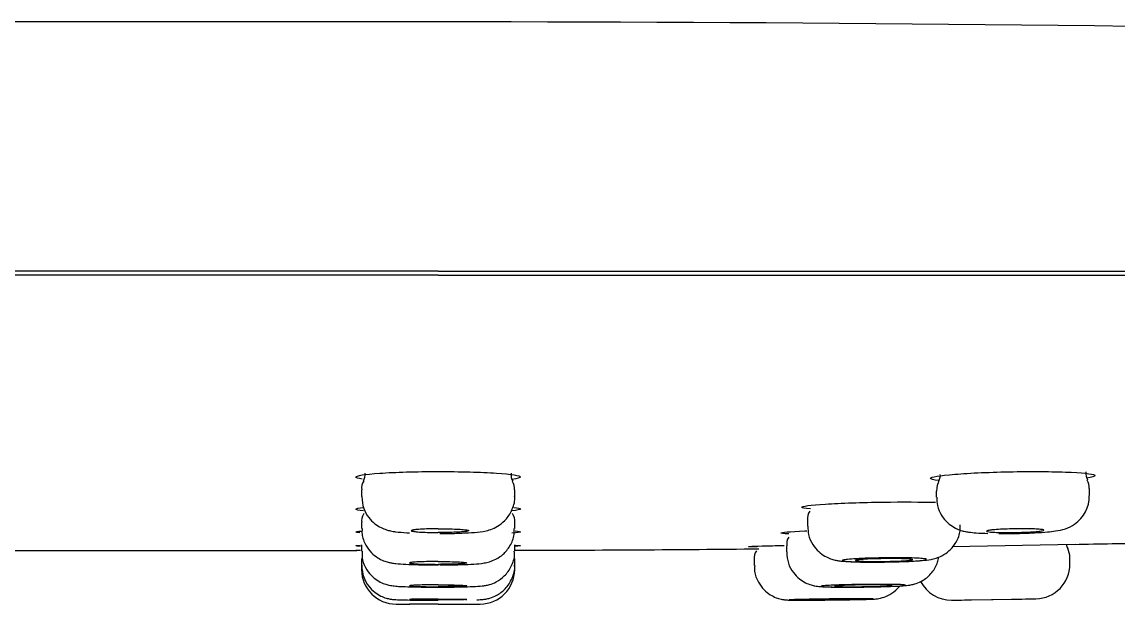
# Model space of a CAD drawing. Header units: millimetres. Extents: x -60 to 7633, y -2614 to 2146.
# Drawn here: x 3618.9 to 3647.53, y -2209.27 to -2194.07 of the extents above; entities that cross this region are included whole.
import ezdxf

# ---------------------------------------------------------------- set-up
doc = ezdxf.new("R2010")
doc.units = ezdxf.units.MM
doc.layers.get('0').update_dxf_attribs({"color": 250})

msp = doc.modelspace()

# ---------------------------------------------------------------- linework, layer by layer
at = {"linetype": 'Continuous'}
for p, q in [((3629.771, -2194.07), (3580.419, -2194.07)), ((3629.771, -2200.581), (3479.771, -2200.581)), ((3629.771, -2200.681), (3479.771, -2200.681)), ((3629.771, -2200.581), (3704.571, -2200.581)), ((3629.771, -2200.681), (3699.771, -2200.681)), ((3627.771, -2206.29), (3627.771, -2206.457)), ((3631.771, -2206.456), (3631.771, -2206.29)), ((3642.782, -2206.324), (3642.782, -2206.475)), ((3646.782, -2206.437), (3646.782, -2206.256)), ((3627.771, -2207.127), (3627.771, -2207.294)), ((3631.771, -2207.293), (3631.771, -2207.127)), ((3639.418, -2207.078), (3639.418, -2207.232)), ((3616.895, -2207.867), (3627.648, -2207.867)), ((3627.771, -2207.725), (3627.771, -2207.891)), ((3631.771, -2207.891), (3631.771, -2207.725)), ((3631.771, -2207.864), (3631.921, -2207.864)), ((3638.869, -2207.75), (3638.869, -2207.904)), ((3643.195, -2207.762), (3646.421, -2207.709)), ((3627.771, -2208.083), (3627.771, -2208.083)), ((3627.771, -2208.083), (3627.771, -2208.25)), ((3631.771, -2208.249), (3631.771, -2208.083)), ((3638.024, -2208.106), (3638.024, -2208.262)), ((3646.271, -2208.231), (3646.271, -2208.05)), ((3627.771, -2208.25), (3627.771, -2208.369)), ((3631.771, -2208.368), (3631.771, -2208.249)), ((3628.685, -2209.269), (3629.03, -2209.269)), ((3629.771, -2209.269), (3630.521, -2209.269)), ((3643.184, -2209.167), (3645.273, -2209.133)), ((3643.521, -2209.162), (3645.021, -2209.137))]:
    msp.add_line(p, q, dxfattribs=at)
for centre, radius, start, end in [((3629.771, -3594.07), 1400, 87.505473, 90.000002), ((3627.56, -2205.896), 0.306, 327.9527, 8.1903), ((3631.982, -2205.898), 0.306, 171.6279, 212.2439), ((3646.986, -2205.863), 0.299, 171.5854, 213.3148), ((3628.064, -2206.236), 0.294, 142.8328, 190.587), ((3631.433, -2206.244), 0.332, 352.225, 32.6156), ((3646.449, -2206.211), 0.328, 352.2325, 33.0391), ((3645.892, -2206.451), 0.886, 304.5085, 0.7051), ((3631.424, -2207.097), 0.349, 354.2127, 33.5448), ((3639.722, -2207.027), 0.304, 143.3917, 190.0488), ((3645.806, -2206.318), 1.044, 274.7293, 304.2287), ((3639.221, -2207.707), 0.346, 148.2067, 187.1326), ((3629.771, -3087.867), 880.003, 90.131772, 90.139984), ((3629.771, -1327.867), 880, 270.139984, 270.545593), ((3638.329, -2208.056), 0.304, 144.1978, 189.8905), ((3646.671, -2207.614), 0.5, 191.6185, 204.2454), ((3645.771, -2208.05), 0.5, 0.0547, 27.3998), ((3629.771, -1327.867), 880, 271.082308, 271.210437), ((3628.671, -2208.369), 0.9, 180.2569, 270.0716), ((3630.871, -2208.368), 0.9, 270.0716, 0), ((3645.371, -2208.231), 0.9, 270.9436, 0.2833), ((3643.171, -2208.267), 0.9, 207.1809, 270.9436), ((3629.771, -3090.668), 881.399, 89.999996, 90.048746), ((3629.771, -1327.869), 881.4, 270.048754, 270.071579), ((3629.771, -1327.869), 881.4, 270.872177, 270.894432), ((3629.771, -1327.869), 881.4, 270.991327, 271.014373)]:
    msp.add_arc(centre, radius, start, end, dxfattribs=at)
for points, knots in [([(3627.786, -2206.007), (3627.679, -2205.99), (3627.621, -2205.972), (3627.62, -2205.916), (3627.848, -2205.879), (3628.649, -2205.825), (3629.202, -2205.809), (3629.771, -2205.809)], [0.3752093, 0.3752093, 0.3752093, 0.3752093, 0.5, 0.5, 0.75, 0.75, 1, 1, 1, 1]), ([(3629.771, -2205.809), (3630.34, -2205.809), (3630.896, -2205.824), (3631.688, -2205.877), (3631.92, -2205.914), (3631.921, -2205.972), (3631.846, -2205.993), (3631.705, -2206.013)], [0, 0, 0, 0, 0.25, 0.25, 0.5, 0.5, 0.6440464, 0.6440464, 0.6440464, 0.6440464]), ([(3642.842, -2206.043), (3642.704, -2206.027), (3642.631, -2206.007), (3642.635, -2205.951), (3642.869, -2205.911), (3643.664, -2205.847), (3644.221, -2205.823), (3645.357, -2205.804), (3645.913, -2205.809), (3646.704, -2205.847), (3646.934, -2205.879), (3646.931, -2205.936), (3646.851, -2205.958), (3646.704, -2205.979)], [0.0535044, 0.0535044, 0.0535044, 0.0535044, 0.125, 0.125, 0.25, 0.25, 0.375, 0.375, 0.5, 0.5, 0.625, 0.625, 0.6985165, 0.6985165, 0.6985165, 0.6985165]), ([(3627.777, -2206.46), (3627.785, -2206.576), (3627.802, -2206.761), (3627.943, -2207.007), (3628.107, -2207.171), (3628.273, -2207.275), (3628.419, -2207.331), (3628.545, -2207.363), (3628.705, -2207.388), (3628.865, -2207.402), (3628.999, -2207.41), (3629.02, -2207.411)], [0, 0, 0, 0, 0.1095851, 0.2038584, 0.2830561, 0.3516671, 0.4095214, 0.460919, 0.5329954, 0.6828664, 0.7107616, 0.7107616, 0.7107616, 0.7107616]), ([(3629.819, -2207.427), (3629.887, -2207.427), (3630.075, -2207.428), (3630.406, -2207.418), (3630.75, -2207.396), (3630.954, -2207.376), (3631.186, -2207.312), (3631.382, -2207.212), (3631.576, -2207.041), (3631.721, -2206.789), (3631.789, -2206.563), (3631.769, -2206.457), (3631.768, -2206.452)], [0, 0, 0, 0, 0.065641, 0.211443, 0.361524, 0.530685, 0.606389, 0.680943, 0.771576, 0.878728, 0.994782, 1, 1, 1, 1]), ([(3642.795, -2206.476), (3642.795, -2206.557), (3642.797, -2206.72), (3642.909, -2206.959), (3643.067, -2207.146), (3643.235, -2207.267), (3643.39, -2207.336), (3643.521, -2207.372), (3643.659, -2207.396), (3643.835, -2207.413), (3644.019, -2207.421), (3644.133, -2207.424)], [0, 0, 0, 0, 0.0534455, 0.1236595, 0.1807957, 0.2300964, 0.2725801, 0.3089923, 0.3495049, 0.4254541, 0.5217019, 0.5217019, 0.5217019, 0.5217019]), ([(3627.825, -2206.836), (3627.693, -2206.822), (3627.621, -2206.807), (3627.621, -2206.775), (3627.698, -2206.759), (3627.843, -2206.744)], [0.3610496, 0.3610496, 0.3610496, 0.3610496, 0.5, 0.5, 0.6461112, 0.6461112, 0.6461112, 0.6461112]), ([(3631.748, -2206.747), (3631.86, -2206.76), (3631.921, -2206.774), (3631.921, -2206.805), (3631.843, -2206.821), (3631.699, -2206.835)], [0.3722609, 0.3722609, 0.3722609, 0.3722609, 0.5, 0.5, 0.6461183, 0.6461183, 0.6461183, 0.6461183]), ([(3639.493, -2206.786), (3639.348, -2206.773), (3639.269, -2206.758), (3639.265, -2206.714), (3639.495, -2206.683), (3640.283, -2206.633), (3640.838, -2206.614), (3641.898, -2206.6), (3642.383, -2206.602), (3642.764, -2206.612)], [0.0521926, 0.0521926, 0.0521926, 0.0521926, 0.125, 0.125, 0.25, 0.25, 0.375, 0.375, 0.4833803, 0.4833803, 0.4833803, 0.4833803]), ([(3627.786, -2207.294), (3627.782, -2207.348), (3627.773, -2207.491), (3627.865, -2207.721), (3628.015, -2207.926), (3628.181, -2208.059), (3628.338, -2208.138), (3628.466, -2208.177), (3628.57, -2208.198), (3628.705, -2208.216), (3628.91, -2208.231), (3629.248, -2208.243), (3629.565, -2208.248), (3629.735, -2208.247), (3629.781, -2208.247)], [0, 0, 0, 0, 0.051428, 0.156783, 0.242119, 0.314877, 0.377015, 0.42723, 0.470169, 0.533424, 0.676697, 0.812979, 0.956011, 1, 1, 1, 1]), ([(3629.771, -2207.303), (3629.687, -2207.303), (3629.603, -2207.305), (3629.526, -2207.307), (3629.449, -2207.309), (3629.377, -2207.312), (3629.315, -2207.316), (3629.253, -2207.32), (3629.2, -2207.324), (3629.16, -2207.329), (3629.12, -2207.334), (3629.092, -2207.34), (3629.079, -2207.345), (3629.066, -2207.351), (3629.067, -2207.356), (3629.082, -2207.362), (3629.097, -2207.367), (3629.127, -2207.373), (3629.168, -2207.377), (3629.21, -2207.382), (3629.265, -2207.387), (3629.329, -2207.39), (3629.392, -2207.394), (3629.466, -2207.397), (3629.544, -2207.399), (3629.616, -2207.401), (3629.694, -2207.402), (3629.771, -2207.402)], [0, 0, 0, 0, 0.111791, 0.111791, 0.111791, 0.223575, 0.223575, 0.223575, 0.335487, 0.335487, 0.335487, 0.447644, 0.447644, 0.447644, 0.560008, 0.560008, 0.560008, 0.672448, 0.672448, 0.672448, 0.784805, 0.784805, 0.784805, 0.896956, 0.896956, 0.896956, 1, 1, 1, 1]), ([(3629.771, -2207.303), (3629.834, -2207.303), (3629.898, -2207.303), (3629.959, -2207.304), (3630.042, -2207.305), (3630.122, -2207.307), (3630.195, -2207.31), (3630.268, -2207.312), (3630.334, -2207.316), (3630.388, -2207.32), (3630.443, -2207.324), (3630.488, -2207.329), (3630.518, -2207.334), (3630.549, -2207.34), (3630.566, -2207.345), (3630.569, -2207.351), (3630.572, -2207.356), (3630.561, -2207.362), (3630.536, -2207.367), (3630.511, -2207.373), (3630.472, -2207.378), (3630.421, -2207.382), (3630.371, -2207.387), (3630.309, -2207.391), (3630.239, -2207.394), (3630.169, -2207.397), (3630.09, -2207.399), (3630.009, -2207.4), (3629.932, -2207.402), (3629.85, -2207.402), (3629.771, -2207.402)], [0, 0, 0, 0, 0.077208, 0.077208, 0.077208, 0.179967, 0.179967, 0.179967, 0.282783, 0.282783, 0.282783, 0.385788, 0.385788, 0.385788, 0.489014, 0.489014, 0.489014, 0.592396, 0.592396, 0.592396, 0.695802, 0.695802, 0.695802, 0.799087, 0.799087, 0.799087, 0.90216, 0.90216, 0.90216, 1, 1, 1, 1]), ([(3629.817, -2208.247), (3629.884, -2208.247), (3630.07, -2208.247), (3630.395, -2208.24), (3630.728, -2208.224), (3630.911, -2208.21), (3631.107, -2208.171), (3631.293, -2208.099), (3631.488, -2207.967), (3631.663, -2207.751), (3631.767, -2207.502), (3631.76, -2207.352), (3631.756, -2207.293)], [0, 0, 0, 0, 0.06467, 0.207592, 0.353887, 0.51349, 0.58231, 0.649947, 0.731193, 0.831363, 0.943544, 1, 1, 1, 1]), ([(3638.931, -2207.439), (3638.792, -2207.432), (3638.718, -2207.423), (3638.72, -2207.396), (3638.953, -2207.376), (3639.368, -2207.358), (3639.386, -2207.358), (3639.404, -2207.357)], [0.0534908, 0.0534908, 0.0534908, 0.0534908, 0.125, 0.125, 0.25, 0.25, 0.2556265, 0.2556265, 0.2556265, 0.2556265]), ([(3639.431, -2207.233), (3639.43, -2207.314), (3639.431, -2207.474), (3639.541, -2207.711), (3639.697, -2207.898), (3639.863, -2208.018), (3640.015, -2208.087), (3640.139, -2208.122), (3640.247, -2208.141), (3640.391, -2208.156), (3640.617, -2208.168), (3640.973, -2208.174), (3641.318, -2208.174), (3641.509, -2208.17), (3641.582, -2208.169)], [0, 0, 0, 0, 0.072262, 0.167226, 0.245206, 0.311917, 0.368567, 0.4145, 0.457547, 0.527751, 0.669343, 0.7983, 0.933344, 1, 1, 1, 1]), ([(3641.93, -2208.16), (3641.998, -2208.157), (3642.171, -2208.15), (3642.427, -2208.132), (3642.593, -2208.115), (3642.772, -2208.075), (3642.948, -2208.005), (3643.14, -2207.872), (3643.314, -2207.654), (3643.415, -2207.406), (3643.407, -2207.258), (3643.403, -2207.203)], [0, 0, 0, 0, 0.0886, 0.264963, 0.42869, 0.505307, 0.580597, 0.679859, 0.801391, 0.936215, 1, 1, 1, 1]), ([(3644.313, -2207.328), (3644.372, -2207.323), (3644.443, -2207.318), (3644.518, -2207.315), (3644.594, -2207.311), (3644.677, -2207.308), (3644.76, -2207.306), (3644.844, -2207.304), (3644.93, -2207.303), (3645.012, -2207.303), (3645.093, -2207.303), (3645.173, -2207.303), (3645.244, -2207.305), (3645.315, -2207.307), (3645.379, -2207.309), (3645.431, -2207.312), (3645.483, -2207.316), (3645.525, -2207.32), (3645.553, -2207.324), (3645.58, -2207.329), (3645.595, -2207.334), (3645.595, -2207.339), (3645.595, -2207.345), (3645.58, -2207.35), (3645.552, -2207.356), (3645.524, -2207.362), (3645.482, -2207.367), (3645.429, -2207.372), (3645.377, -2207.377), (3645.312, -2207.382), (3645.24, -2207.386), (3645.169, -2207.39), (3645.089, -2207.394), (3645.007, -2207.396), (3644.925, -2207.399), (3644.839, -2207.4), (3644.755, -2207.401), (3644.672, -2207.402), (3644.589, -2207.402), (3644.514, -2207.401), (3644.439, -2207.4), (3644.369, -2207.398), (3644.31, -2207.395), (3644.252, -2207.392), (3644.202, -2207.389), (3644.167, -2207.384), (3644.131, -2207.38), (3644.107, -2207.375), (3644.099, -2207.37), (3644.09, -2207.365), (3644.096, -2207.359), (3644.115, -2207.354), (3644.134, -2207.348), (3644.168, -2207.342), (3644.214, -2207.337), (3644.242, -2207.334), (3644.276, -2207.331), (3644.313, -2207.328)], [0, 0, 0, 0, 0.053706, 0.053706, 0.053706, 0.107417, 0.107417, 0.107417, 0.161046, 0.161046, 0.161046, 0.214592, 0.214592, 0.214592, 0.268127, 0.268127, 0.268127, 0.321723, 0.321723, 0.321723, 0.375429, 0.375429, 0.375429, 0.429243, 0.429243, 0.429243, 0.48312, 0.48312, 0.48312, 0.536982, 0.536982, 0.536982, 0.59076, 0.59076, 0.59076, 0.644423, 0.644423, 0.644423, 0.697989, 0.697989, 0.697989, 0.751519, 0.751519, 0.751519, 0.805089, 0.805089, 0.805089, 0.858758, 0.858758, 0.858758, 0.912542, 0.912542, 0.912542, 0.966406, 0.966406, 0.966406, 1, 1, 1, 1]), ([(3644.413, -2207.428), (3644.456, -2207.429), (3644.633, -2207.429), (3644.959, -2207.424), (3645.36, -2207.409), (3645.681, -2207.389), (3645.823, -2207.369), (3645.892, -2207.358)], [0.5956775, 0.5956775, 0.5956775, 0.5956775, 0.6276358, 0.7263515, 0.8247429, 0.9248385, 1, 1, 1, 1]), ([(3627.725, -2207.41), (3627.657, -2207.403), (3627.621, -2207.396), (3627.621, -2207.38), (3627.67, -2207.372), (3627.763, -2207.363)], [0.4014481, 0.4014481, 0.4014481, 0.4014481, 0.5, 0.5, 0.6163468, 0.6163468, 0.6163468, 0.6163468]), ([(3631.781, -2207.361), (3631.872, -2207.369), (3631.921, -2207.378), (3631.921, -2207.397), (3631.843, -2207.408), (3631.697, -2207.418)], [0.3857418, 0.3857418, 0.3857418, 0.3857418, 0.5, 0.5, 0.6467686, 0.6467686, 0.6467686, 0.6467686]), ([(3627.747, -2207.759), (3627.665, -2207.755), (3627.621, -2207.751), (3627.621, -2207.743), (3627.664, -2207.739), (3627.747, -2207.735)], [0.3915704, 0.3915704, 0.3915704, 0.3915704, 0.5, 0.5, 0.609432, 0.609432, 0.609432, 0.609432]), ([(3627.784, -2207.892), (3627.783, -2207.973), (3627.785, -2208.133), (3627.894, -2208.37), (3628.049, -2208.555), (3628.213, -2208.675), (3628.363, -2208.743), (3628.482, -2208.776), (3628.566, -2208.79), (3628.657, -2208.801), (3628.791, -2208.81), (3629.047, -2208.82), (3629.41, -2208.826), (3629.715, -2208.828), (3629.853, -2208.827), (3629.868, -2208.827)], [0, 0, 0, 0, 0.073252, 0.168903, 0.24729, 0.313943, 0.369874, 0.413521, 0.446204, 0.485987, 0.58095, 0.713118, 0.851936, 0.985922, 1, 1, 1, 1]), ([(3629.814, -2208.826), (3629.881, -2208.826), (3630.065, -2208.826), (3630.385, -2208.822), (3630.704, -2208.812), (3630.87, -2208.803), (3631, -2208.786), (3631.129, -2208.759), (3631.311, -2208.688), (3631.523, -2208.535), (3631.695, -2208.289), (3631.779, -2208.046), (3631.763, -2207.919), (3631.76, -2207.889)], [0, 0, 0, 0, 0.063375, 0.202673, 0.344465, 0.494337, 0.545516, 0.589225, 0.657872, 0.75045, 0.859133, 0.971283, 1, 1, 1, 1]), ([(3631.795, -2207.733), (3631.877, -2207.737), (3631.921, -2207.741), (3631.921, -2207.749), (3631.877, -2207.753), (3631.795, -2207.757)], [0.3915703, 0.3915703, 0.3915703, 0.3915703, 0.5, 0.5, 0.6094413, 0.6094413, 0.6094413, 0.6094413]), ([(3638.104, -2207.778), (3637.954, -2207.777), (3637.874, -2207.774), (3637.874, -2207.763), (3638.106, -2207.754), (3638.598, -2207.743), (3638.702, -2207.74), (3638.813, -2207.738)], [0.0507253, 0.0507253, 0.0507253, 0.0507253, 0.125, 0.125, 0.25, 0.25, 0.2799502, 0.2799502, 0.2799502, 0.2799502]), ([(3638.878, -2207.906), (3638.883, -2208.016), (3638.896, -2208.197), (3639.032, -2208.441), (3639.193, -2208.608), (3639.356, -2208.712), (3639.501, -2208.769), (3639.609, -2208.794), (3639.686, -2208.805), (3639.776, -2208.814), (3639.913, -2208.821), (3640.137, -2208.826), (3640.326, -2208.827), (3640.402, -2208.827)], [0, 0, 0, 0, 0.0838071, 0.1600428, 0.2231238, 0.2767394, 0.3209272, 0.353742, 0.3795262, 0.4140494, 0.4982587, 0.6079241, 0.6777638, 0.6777638, 0.6777638, 0.6777638]), ([(3629.771, -2208.158), (3629.687, -2208.158), (3629.602, -2208.158), (3629.523, -2208.16), (3629.444, -2208.161), (3629.368, -2208.163), (3629.303, -2208.166), (3629.237, -2208.168), (3629.18, -2208.172), (3629.135, -2208.175), (3629.091, -2208.179), (3629.058, -2208.183), (3629.039, -2208.187), (3629.027, -2208.189), (3629.021, -2208.192), (3629.021, -2208.195)], [0, 0, 0, 0, 0.1072518, 0.1072518, 0.1072518, 0.2144998, 0.2144998, 0.2144998, 0.3218087, 0.3218087, 0.3218087, 0.4292472, 0.4292472, 0.4292472, 0.5003224, 0.5003224, 0.5003224, 0.5003224]), ([(3629.026, -2208.199), (3629.035, -2208.203), (3629.06, -2208.207), (3629.096, -2208.211), (3629.133, -2208.215), (3629.184, -2208.218), (3629.243, -2208.221), (3629.303, -2208.224), (3629.374, -2208.226), (3629.45, -2208.228), (3629.526, -2208.23), (3629.609, -2208.231), (3629.692, -2208.231), (3629.718, -2208.232), (3629.745, -2208.232), (3629.771, -2208.232)], [0.5368051, 0.5368051, 0.5368051, 0.5368051, 0.6444193, 0.6444193, 0.6444193, 0.7520037, 0.7520037, 0.7520037, 0.8594872, 0.8594872, 0.8594872, 0.9668435, 0.9668435, 0.9668435, 1, 1, 1, 1]), ([(3629.771, -2208.158), (3629.834, -2208.158), (3629.898, -2208.158), (3629.959, -2208.159), (3630.04, -2208.16), (3630.119, -2208.162), (3630.188, -2208.164), (3630.258, -2208.166), (3630.321, -2208.169), (3630.371, -2208.172), (3630.421, -2208.176), (3630.461, -2208.179), (3630.486, -2208.183), (3630.511, -2208.187), (3630.523, -2208.192), (3630.52, -2208.196), (3630.518, -2208.2), (3630.501, -2208.204), (3630.47, -2208.208), (3630.44, -2208.212), (3630.396, -2208.216), (3630.341, -2208.219), (3630.286, -2208.222), (3630.22, -2208.225), (3630.147, -2208.227), (3630.075, -2208.229), (3629.994, -2208.23), (3629.911, -2208.231), (3629.865, -2208.231), (3629.818, -2208.232), (3629.771, -2208.232)], [0, 0, 0, 0, 0.080781, 0.080781, 0.080781, 0.187995, 0.187995, 0.187995, 0.295255, 0.295255, 0.295255, 0.402633, 0.402633, 0.402633, 0.510136, 0.510136, 0.510136, 0.617718, 0.617718, 0.617718, 0.725296, 0.725296, 0.725296, 0.832789, 0.832789, 0.832789, 0.940154, 0.940154, 0.940154, 1, 1, 1, 1]), ([(3641.646, -2208.167), (3641.526, -2208.17), (3641.399, -2208.172), (3641.277, -2208.172), (3641.155, -2208.173), (3641.034, -2208.173), (3640.925, -2208.172), (3640.816, -2208.17), (3640.714, -2208.168), (3640.63, -2208.164), (3640.545, -2208.161), (3640.475, -2208.157), (3640.425, -2208.152), (3640.374, -2208.147), (3640.343, -2208.142), (3640.332, -2208.136), (3640.322, -2208.13), (3640.333, -2208.123), (3640.364, -2208.117), (3640.395, -2208.111), (3640.447, -2208.104), (3640.515, -2208.098), (3640.584, -2208.092), (3640.672, -2208.087), (3640.771, -2208.082), (3640.869, -2208.077), (3640.982, -2208.072), (3641.1, -2208.069), (3641.218, -2208.066), (3641.343, -2208.063), (3641.467, -2208.062), (3641.59, -2208.06), (3641.714, -2208.06), (3641.829, -2208.06), (3641.943, -2208.061), (3642.052, -2208.063), (3642.145, -2208.066), (3642.239, -2208.068), (3642.32, -2208.072), (3642.382, -2208.077), (3642.444, -2208.081), (3642.488, -2208.086), (3642.511, -2208.092), (3642.534, -2208.098), (3642.537, -2208.104), (3642.519, -2208.11), (3642.5, -2208.116), (3642.461, -2208.123), (3642.403, -2208.129), (3642.346, -2208.135), (3642.268, -2208.141), (3642.178, -2208.147), (3642.087, -2208.152), (3641.981, -2208.157), (3641.868, -2208.161), (3641.797, -2208.163), (3641.722, -2208.165), (3641.646, -2208.167)], [0, 0, 0, 0, 0.053611, 0.053611, 0.053611, 0.107223, 0.107223, 0.107223, 0.160822, 0.160822, 0.160822, 0.214449, 0.214449, 0.214449, 0.268136, 0.268136, 0.268136, 0.321892, 0.321892, 0.321892, 0.375694, 0.375694, 0.375694, 0.4295, 0.4295, 0.4295, 0.483265, 0.483265, 0.483265, 0.536962, 0.536962, 0.536962, 0.590595, 0.590595, 0.590595, 0.644195, 0.644195, 0.644195, 0.697809, 0.697809, 0.697809, 0.751475, 0.751475, 0.751475, 0.805211, 0.805211, 0.805211, 0.859002, 0.859002, 0.859002, 0.912812, 0.912812, 0.912812, 0.966593, 0.966593, 0.966593, 1, 1, 1, 1]), ([(3640.887, -2208.1), (3640.946, -2208.096), (3641.016, -2208.093), (3641.092, -2208.09), (3641.168, -2208.087), (3641.251, -2208.085), (3641.334, -2208.084), (3641.418, -2208.082), (3641.504, -2208.081), (3641.586, -2208.081), (3641.667, -2208.081), (3641.747, -2208.081), (3641.818, -2208.083), (3641.889, -2208.084), (3641.953, -2208.086), (3642.005, -2208.088), (3642.057, -2208.091), (3642.099, -2208.094), (3642.126, -2208.098), (3642.154, -2208.101), (3642.168, -2208.105), (3642.168, -2208.109), (3642.167, -2208.114), (3642.153, -2208.118), (3642.125, -2208.122), (3642.096, -2208.127), (3642.054, -2208.131), (3642.002, -2208.135), (3641.949, -2208.139), (3641.884, -2208.142), (3641.813, -2208.145), (3641.741, -2208.149), (3641.661, -2208.151), (3641.579, -2208.153), (3641.497, -2208.155), (3641.411, -2208.157), (3641.327, -2208.157), (3641.244, -2208.158), (3641.162, -2208.158), (3641.086, -2208.157), (3641.011, -2208.156), (3640.941, -2208.154), (3640.883, -2208.152), (3640.824, -2208.15), (3640.775, -2208.147), (3640.739, -2208.144), (3640.703, -2208.141), (3640.68, -2208.137), (3640.672, -2208.133), (3640.663, -2208.129), (3640.669, -2208.125), (3640.688, -2208.12), (3640.708, -2208.116), (3640.742, -2208.112), (3640.787, -2208.107), (3640.816, -2208.105), (3640.85, -2208.102), (3640.887, -2208.1)], [0, 0, 0, 0, 0.053705, 0.053705, 0.053705, 0.107413, 0.107413, 0.107413, 0.161072, 0.161072, 0.161072, 0.214681, 0.214681, 0.214681, 0.268284, 0.268284, 0.268284, 0.321924, 0.321924, 0.321924, 0.375629, 0.375629, 0.375629, 0.4294, 0.4294, 0.4294, 0.483208, 0.483208, 0.483208, 0.537006, 0.537006, 0.537006, 0.590755, 0.590755, 0.590755, 0.644434, 0.644434, 0.644434, 0.698055, 0.698055, 0.698055, 0.751655, 0.751655, 0.751655, 0.805279, 0.805279, 0.805279, 0.858963, 0.858963, 0.858963, 0.912715, 0.912715, 0.912715, 0.966516, 0.966516, 0.966516, 1, 1, 1, 1]), ([(3641.739, -2208.801), (3641.789, -2208.799), (3641.9, -2208.793), (3642.008, -2208.784), (3642.131, -2208.767), (3642.276, -2208.729), (3642.472, -2208.639), (3642.679, -2208.457), (3642.81, -2208.229), (3642.841, -2208.091), (3642.848, -2208.045)], [0, 0, 0, 0, 0.1070955, 0.27726, 0.355438, 0.4229659, 0.5291752, 0.6881788, 0.8434081, 0.9162959, 0.9162959, 0.9162959, 0.9162959]), ([(3627.775, -2208.253), (3627.784, -2208.371), (3627.803, -2208.555), (3627.943, -2208.798), (3628.103, -2208.958), (3628.264, -2209.059), (3628.405, -2209.113), (3628.512, -2209.138), (3628.578, -2209.146), (3628.626, -2209.151), (3628.7, -2209.156), (3628.835, -2209.16), (3629.11, -2209.164), (3629.448, -2209.167), (3629.665, -2209.167), (3629.771, -2209.167)], [0, 0, 0, 0, 0.108584, 0.19873, 0.273757, 0.337199, 0.389294, 0.427997, 0.452453, 0.475852, 0.516598, 0.637319, 0.766803, 0.902642, 1, 1, 1, 1]), ([(3630.782, -2209.157), (3630.814, -2209.155), (3630.869, -2209.153), (3630.927, -2209.15), (3631.017, -2209.139), (3631.144, -2209.111), (3631.326, -2209.037), (3631.546, -2208.873), (3631.713, -2208.605), (3631.787, -2208.366), (3631.767, -2208.256), (3631.765, -2208.246)], [0.3914102, 0.3914102, 0.3914102, 0.3914102, 0.4598241, 0.517232, 0.5512147, 0.5942458, 0.6567009, 0.7593998, 0.8759533, 0.9895826, 1, 1, 1, 1]), ([(3638.039, -2208.262), (3638.035, -2208.317), (3638.026, -2208.46), (3638.119, -2208.69), (3638.268, -2208.893), (3638.433, -2209.024), (3638.588, -2209.102), (3638.717, -2209.141), (3638.809, -2209.156), (3638.86, -2209.161), (3638.898, -2209.163), (3638.961, -2209.165), (3639.081, -2209.167), (3639.343, -2209.167), (3639.654, -2209.166), (3639.88, -2209.163), (3639.967, -2209.162)], [0, 0, 0, 0, 0.046509, 0.1398672, 0.2151147, 0.2786441, 0.331857, 0.3744197, 0.4035998, 0.4211076, 0.439714, 0.4732231, 0.5789414, 0.6957018, 0.8182455, 0.8989689, 0.8989689, 0.8989689, 0.8989689]), ([(3629.771, -2208.767), (3629.687, -2208.767), (3629.602, -2208.767), (3629.523, -2208.768), (3629.443, -2208.769), (3629.368, -2208.771), (3629.302, -2208.772), (3629.237, -2208.774), (3629.18, -2208.776), (3629.135, -2208.779), (3629.09, -2208.781), (3629.058, -2208.784), (3629.039, -2208.786), (3629.027, -2208.788), (3629.021, -2208.79), (3629.021, -2208.792)], [0, 0, 0, 0, 0.1073439, 0.1073439, 0.1073439, 0.2146861, 0.2146861, 0.2146861, 0.3220561, 0.3220561, 0.3220561, 0.4294845, 0.4294845, 0.4294845, 0.5003229, 0.5003229, 0.5003229, 0.5003229]), ([(3629.771, -2208.767), (3629.834, -2208.767), (3629.898, -2208.767), (3629.959, -2208.768), (3630.04, -2208.768), (3630.119, -2208.769), (3630.189, -2208.771), (3630.258, -2208.773), (3630.321, -2208.774), (3630.371, -2208.777), (3630.422, -2208.779), (3630.461, -2208.781), (3630.486, -2208.784), (3630.511, -2208.787), (3630.523, -2208.79), (3630.52, -2208.792), (3630.518, -2208.795), (3630.5, -2208.798), (3630.47, -2208.8), (3630.44, -2208.803), (3630.395, -2208.805), (3630.341, -2208.808), (3630.286, -2208.81), (3630.22, -2208.811), (3630.147, -2208.813), (3630.075, -2208.814), (3629.994, -2208.815), (3629.911, -2208.816), (3629.865, -2208.816), (3629.818, -2208.816), (3629.771, -2208.816)], [0, 0, 0, 0, 0.080919, 0.080919, 0.080919, 0.188234, 0.188234, 0.188234, 0.295568, 0.295568, 0.295568, 0.402956, 0.402956, 0.402956, 0.510399, 0.510399, 0.510399, 0.617877, 0.617877, 0.617877, 0.725352, 0.725352, 0.725352, 0.832791, 0.832791, 0.832791, 0.940172, 0.940172, 0.940172, 1, 1, 1, 1]), ([(3641.498, -2208.81), (3641.396, -2208.813), (3641.28, -2208.817), (3641.161, -2208.819), (3641.042, -2208.821), (3640.916, -2208.823), (3640.793, -2208.825), (3640.67, -2208.826), (3640.547, -2208.827), (3640.435, -2208.826), (3640.322, -2208.826), (3640.216, -2208.826), (3640.126, -2208.824), (3640.037, -2208.823), (3639.96, -2208.821), (3639.903, -2208.818), (3639.846, -2208.815), (3639.808, -2208.812), (3639.79, -2208.809), (3639.772, -2208.805), (3639.776, -2208.801), (3639.8, -2208.797), (3639.823, -2208.793), (3639.868, -2208.789), (3639.931, -2208.785), (3639.994, -2208.781), (3640.075, -2208.777), (3640.17, -2208.773), (3640.264, -2208.77), (3640.373, -2208.767), (3640.488, -2208.764), (3640.603, -2208.761), (3640.728, -2208.759), (3640.851, -2208.757), (3640.974, -2208.755), (3641.1, -2208.754), (3641.217, -2208.754), (3641.334, -2208.754), (3641.447, -2208.754), (3641.545, -2208.755), (3641.643, -2208.756), (3641.73, -2208.758), (3641.798, -2208.76), (3641.866, -2208.762), (3641.917, -2208.765), (3641.947, -2208.768), (3641.978, -2208.772), (3641.988, -2208.775), (3641.977, -2208.779), (3641.966, -2208.783), (3641.933, -2208.787), (3641.882, -2208.791), (3641.831, -2208.795), (3641.76, -2208.8), (3641.675, -2208.803), (3641.621, -2208.806), (3641.562, -2208.808), (3641.498, -2208.81)], [0, 0, 0, 0, 0.0537, 0.0537, 0.0537, 0.1074, 0.1074, 0.1074, 0.161081, 0.161081, 0.161081, 0.214744, 0.214744, 0.214744, 0.268408, 0.268408, 0.268408, 0.32209, 0.32209, 0.32209, 0.3758, 0.3758, 0.3758, 0.429536, 0.429536, 0.429536, 0.483284, 0.483284, 0.483284, 0.537025, 0.537025, 0.537025, 0.590743, 0.590743, 0.590743, 0.644432, 0.644432, 0.644432, 0.698099, 0.698099, 0.698099, 0.75176, 0.75176, 0.75176, 0.805434, 0.805434, 0.805434, 0.859135, 0.859135, 0.859135, 0.912864, 0.912864, 0.912864, 0.966611, 0.966611, 0.966611, 1, 1, 1, 1]), ([(3640.338, -2208.782), (3640.397, -2208.779), (3640.468, -2208.777), (3640.544, -2208.775), (3640.619, -2208.773), (3640.702, -2208.771), (3640.786, -2208.77), (3640.869, -2208.769), (3640.955, -2208.768), (3641.037, -2208.767), (3641.119, -2208.767), (3641.198, -2208.767), (3641.269, -2208.767), (3641.34, -2208.768), (3641.404, -2208.769), (3641.457, -2208.77), (3641.509, -2208.771), (3641.55, -2208.773), (3641.577, -2208.775), (3641.605, -2208.777), (3641.619, -2208.78), (3641.619, -2208.782), (3641.618, -2208.785), (3641.603, -2208.787), (3641.575, -2208.79), (3641.547, -2208.793), (3641.505, -2208.796), (3641.452, -2208.798), (3641.399, -2208.801), (3641.334, -2208.804), (3641.263, -2208.806), (3641.192, -2208.808), (3641.112, -2208.81), (3641.029, -2208.812), (3640.947, -2208.813), (3640.861, -2208.815), (3640.778, -2208.815), (3640.695, -2208.816), (3640.612, -2208.816), (3640.537, -2208.816), (3640.461, -2208.816), (3640.392, -2208.815), (3640.333, -2208.814), (3640.274, -2208.813), (3640.225, -2208.812), (3640.189, -2208.81), (3640.154, -2208.808), (3640.131, -2208.806), (3640.122, -2208.803), (3640.114, -2208.801), (3640.12, -2208.798), (3640.14, -2208.795), (3640.159, -2208.793), (3640.193, -2208.79), (3640.239, -2208.787), (3640.267, -2208.785), (3640.301, -2208.784), (3640.338, -2208.782)], [0, 0, 0, 0, 0.053715, 0.053715, 0.053715, 0.107432, 0.107432, 0.107432, 0.161128, 0.161128, 0.161128, 0.2148, 0.2148, 0.2148, 0.26846, 0.26846, 0.26846, 0.32213, 0.32213, 0.32213, 0.375824, 0.375824, 0.375824, 0.429546, 0.429546, 0.429546, 0.48329, 0.48329, 0.48329, 0.537037, 0.537037, 0.537037, 0.590769, 0.590769, 0.590769, 0.644474, 0.644474, 0.644474, 0.698152, 0.698152, 0.698152, 0.751814, 0.751814, 0.751814, 0.805479, 0.805479, 0.805479, 0.859164, 0.859164, 0.859164, 0.912878, 0.912878, 0.912878, 0.966617, 0.966617, 0.966617, 1, 1, 1, 1]), ([(3629.026, -2208.795), (3629.035, -2208.797), (3629.06, -2208.8), (3629.096, -2208.803), (3629.133, -2208.805), (3629.184, -2208.807), (3629.243, -2208.809), (3629.303, -2208.811), (3629.374, -2208.813), (3629.45, -2208.814), (3629.525, -2208.815), (3629.609, -2208.816), (3629.692, -2208.816), (3629.718, -2208.816), (3629.744, -2208.816), (3629.771, -2208.816)], [0.536966, 0.536966, 0.536966, 0.536966, 0.6444718, 0.6444718, 0.6444718, 0.7519633, 0.7519633, 0.7519633, 0.8594099, 0.8594099, 0.8594099, 0.9668006, 0.9668006, 0.9668006, 1, 1, 1, 1]), ([(3640.656, -2209.152), (3640.716, -2209.151), (3640.865, -2209.148), (3641.034, -2209.143), (3641.132, -2209.139), (3641.184, -2209.136), (3641.249, -2209.129), (3641.362, -2209.109), (3641.534, -2209.048), (3641.7, -2208.937), (3641.789, -2208.843), (3641.818, -2208.808)], [0, 0, 0, 0, 0.087113, 0.2581515, 0.3519631, 0.4097254, 0.4407988, 0.4796713, 0.5659775, 0.6746106, 0.7340584, 0.7340584, 0.7340584, 0.7340584]), ([(3629.771, -2209.137), (3629.687, -2209.137), (3629.602, -2209.137), (3629.523, -2209.138), (3629.443, -2209.138), (3629.368, -2209.139), (3629.302, -2209.14), (3629.237, -2209.141), (3629.179, -2209.142), (3629.135, -2209.143), (3629.09, -2209.144), (3629.058, -2209.146), (3629.039, -2209.147), (3629.027, -2209.148), (3629.021, -2209.149), (3629.021, -2209.15)], [0, 0, 0, 0, 0.1073996, 0.1073996, 0.1073996, 0.2147987, 0.2147987, 0.2147987, 0.3222052, 0.3222052, 0.3222052, 0.4296271, 0.4296271, 0.4296271, 0.5003226, 0.5003226, 0.5003226, 0.5003226]), ([(3629.026, -2209.151), (3629.036, -2209.153), (3629.06, -2209.154), (3629.097, -2209.155), (3629.133, -2209.156), (3629.184, -2209.157), (3629.243, -2209.158), (3629.303, -2209.159), (3629.374, -2209.16), (3629.45, -2209.161), (3629.525, -2209.161), (3629.609, -2209.162), (3629.692, -2209.162), (3629.718, -2209.162), (3629.744, -2209.162), (3629.771, -2209.162)], [0.5370623, 0.5370623, 0.5370623, 0.5370623, 0.6445029, 0.6445029, 0.6445029, 0.7519393, 0.7519393, 0.7519393, 0.8593644, 0.8593644, 0.8593644, 0.9667759, 0.9667759, 0.9667759, 1, 1, 1, 1]), ([(3629.771, -2209.137), (3629.834, -2209.137), (3629.898, -2209.137), (3629.959, -2209.137), (3630.041, -2209.138), (3630.119, -2209.138), (3630.189, -2209.139), (3630.259, -2209.14), (3630.321, -2209.141), (3630.371, -2209.142), (3630.422, -2209.143), (3630.461, -2209.144), (3630.486, -2209.146), (3630.511, -2209.147), (3630.523, -2209.148), (3630.52, -2209.15), (3630.518, -2209.151), (3630.5, -2209.153), (3630.47, -2209.154), (3630.44, -2209.155), (3630.395, -2209.156), (3630.341, -2209.157), (3630.286, -2209.158), (3630.22, -2209.159), (3630.147, -2209.16), (3630.075, -2209.161), (3629.994, -2209.161), (3629.911, -2209.162), (3629.865, -2209.162), (3629.818, -2209.162), (3629.771, -2209.162)], [0, 0, 0, 0, 0.081002, 0.081002, 0.081002, 0.188377, 0.188377, 0.188377, 0.295756, 0.295756, 0.295756, 0.403149, 0.403149, 0.403149, 0.510556, 0.510556, 0.510556, 0.617971, 0.617971, 0.617971, 0.725386, 0.725386, 0.725386, 0.832792, 0.832792, 0.832792, 0.940183, 0.940183, 0.940183, 1, 1, 1, 1]), ([(3640.42, -2209.156), (3640.304, -2209.158), (3640.18, -2209.16), (3640.057, -2209.161), (3639.933, -2209.163), (3639.808, -2209.164), (3639.691, -2209.165), (3639.574, -2209.166), (3639.462, -2209.167), (3639.364, -2209.167), (3639.266, -2209.167), (3639.18, -2209.167), (3639.113, -2209.167), (3639.045, -2209.166), (3638.995, -2209.165), (3638.965, -2209.164), (3638.936, -2209.163), (3638.926, -2209.162), (3638.938, -2209.16), (3638.95, -2209.159), (3638.983, -2209.157), (3639.035, -2209.155), (3639.086, -2209.153), (3639.158, -2209.151), (3639.244, -2209.149), (3639.33, -2209.147), (3639.432, -2209.145), (3639.542, -2209.143), (3639.653, -2209.141), (3639.774, -2209.139), (3639.896, -2209.138), (3640.019, -2209.136), (3640.145, -2209.135), (3640.266, -2209.134), (3640.386, -2209.132), (3640.504, -2209.132), (3640.609, -2209.131), (3640.714, -2209.131), (3640.81, -2209.131), (3640.888, -2209.131), (3640.965, -2209.131), (3641.028, -2209.132), (3641.07, -2209.132), (3641.112, -2209.133), (3641.134, -2209.134), (3641.135, -2209.136), (3641.137, -2209.137), (3641.117, -2209.139), (3641.077, -2209.141), (3641.037, -2209.143), (3640.977, -2209.145), (3640.901, -2209.147), (3640.825, -2209.149), (3640.731, -2209.151), (3640.627, -2209.153), (3640.562, -2209.154), (3640.492, -2209.155), (3640.42, -2209.156)], [0, 0, 0, 0, 0.053706, 0.053706, 0.053706, 0.107413, 0.107413, 0.107413, 0.161115, 0.161115, 0.161115, 0.21481, 0.21481, 0.21481, 0.268504, 0.268504, 0.268504, 0.3222, 0.3222, 0.3222, 0.375903, 0.375903, 0.375903, 0.429612, 0.429612, 0.429612, 0.483327, 0.483327, 0.483327, 0.537042, 0.537042, 0.537042, 0.590753, 0.590753, 0.590753, 0.644457, 0.644457, 0.644457, 0.698154, 0.698154, 0.698154, 0.751847, 0.751847, 0.751847, 0.805542, 0.805542, 0.805542, 0.859243, 0.859243, 0.859243, 0.91295, 0.91295, 0.91295, 0.966664, 0.966664, 0.966664, 1, 1, 1, 1]), ([(3639.494, -2209.149), (3639.553, -2209.148), (3639.623, -2209.147), (3639.699, -2209.145), (3639.775, -2209.144), (3639.858, -2209.143), (3639.941, -2209.142), (3640.025, -2209.141), (3640.111, -2209.14), (3640.193, -2209.139), (3640.274, -2209.138), (3640.354, -2209.138), (3640.425, -2209.137), (3640.496, -2209.137), (3640.56, -2209.137), (3640.612, -2209.137), (3640.664, -2209.137), (3640.706, -2209.138), (3640.733, -2209.138), (3640.76, -2209.139), (3640.774, -2209.14), (3640.774, -2209.141), (3640.773, -2209.142), (3640.758, -2209.143), (3640.73, -2209.144), (3640.702, -2209.145), (3640.66, -2209.147), (3640.607, -2209.148), (3640.554, -2209.15), (3640.489, -2209.151), (3640.418, -2209.152), (3640.347, -2209.154), (3640.266, -2209.155), (3640.184, -2209.156), (3640.102, -2209.157), (3640.016, -2209.158), (3639.933, -2209.159), (3639.85, -2209.16), (3639.767, -2209.161), (3639.692, -2209.161), (3639.616, -2209.162), (3639.546, -2209.162), (3639.488, -2209.162), (3639.429, -2209.162), (3639.38, -2209.161), (3639.344, -2209.161), (3639.309, -2209.161), (3639.286, -2209.16), (3639.278, -2209.159), (3639.269, -2209.158), (3639.275, -2209.157), (3639.295, -2209.156), (3639.315, -2209.155), (3639.349, -2209.153), (3639.394, -2209.152), (3639.423, -2209.151), (3639.456, -2209.15), (3639.494, -2209.149)], [0, 0, 0, 0, 0.053714, 0.053714, 0.053714, 0.107427, 0.107427, 0.107427, 0.161138, 0.161138, 0.161138, 0.214841, 0.214841, 0.214841, 0.268538, 0.268538, 0.268538, 0.322232, 0.322232, 0.322232, 0.375927, 0.375927, 0.375927, 0.429628, 0.429628, 0.429628, 0.483335, 0.483335, 0.483335, 0.537049, 0.537049, 0.537049, 0.590764, 0.590764, 0.590764, 0.644477, 0.644477, 0.644477, 0.698182, 0.698182, 0.698182, 0.751881, 0.751881, 0.751881, 0.805575, 0.805575, 0.805575, 0.859269, 0.859269, 0.859269, 0.912968, 0.912968, 0.912968, 0.966674, 0.966674, 0.966674, 1, 1, 1, 1]), ([(3640.065, -2209.161), (3640.075, -2209.161), (3640.149, -2209.16), (3640.219, -2209.159), (3640.288, -2209.158)], [0.92932403, 0.92932403, 0.92932403, 0.92932403, 0.93946295, 1, 1, 1, 1])]:
    msp.add_open_spline(points, degree=3, knots=knots, dxfattribs=at)
for points in [[(3642.877, -2205.889), (3642.889, -2205.917), (3642.876, -2205.986), (3642.835, -2206.094)], [(3642.846, -2206.092), (3642.814, -2206.122), (3642.793, -2206.198), (3642.784, -2206.319)], [(3627.827, -2206.901), (3627.78, -2207.004), (3627.764, -2207.079), (3627.779, -2207.127)]]:
    msp.add_open_spline(points, degree=3, dxfattribs=at)

doc.saveas('drawing.dxf')
